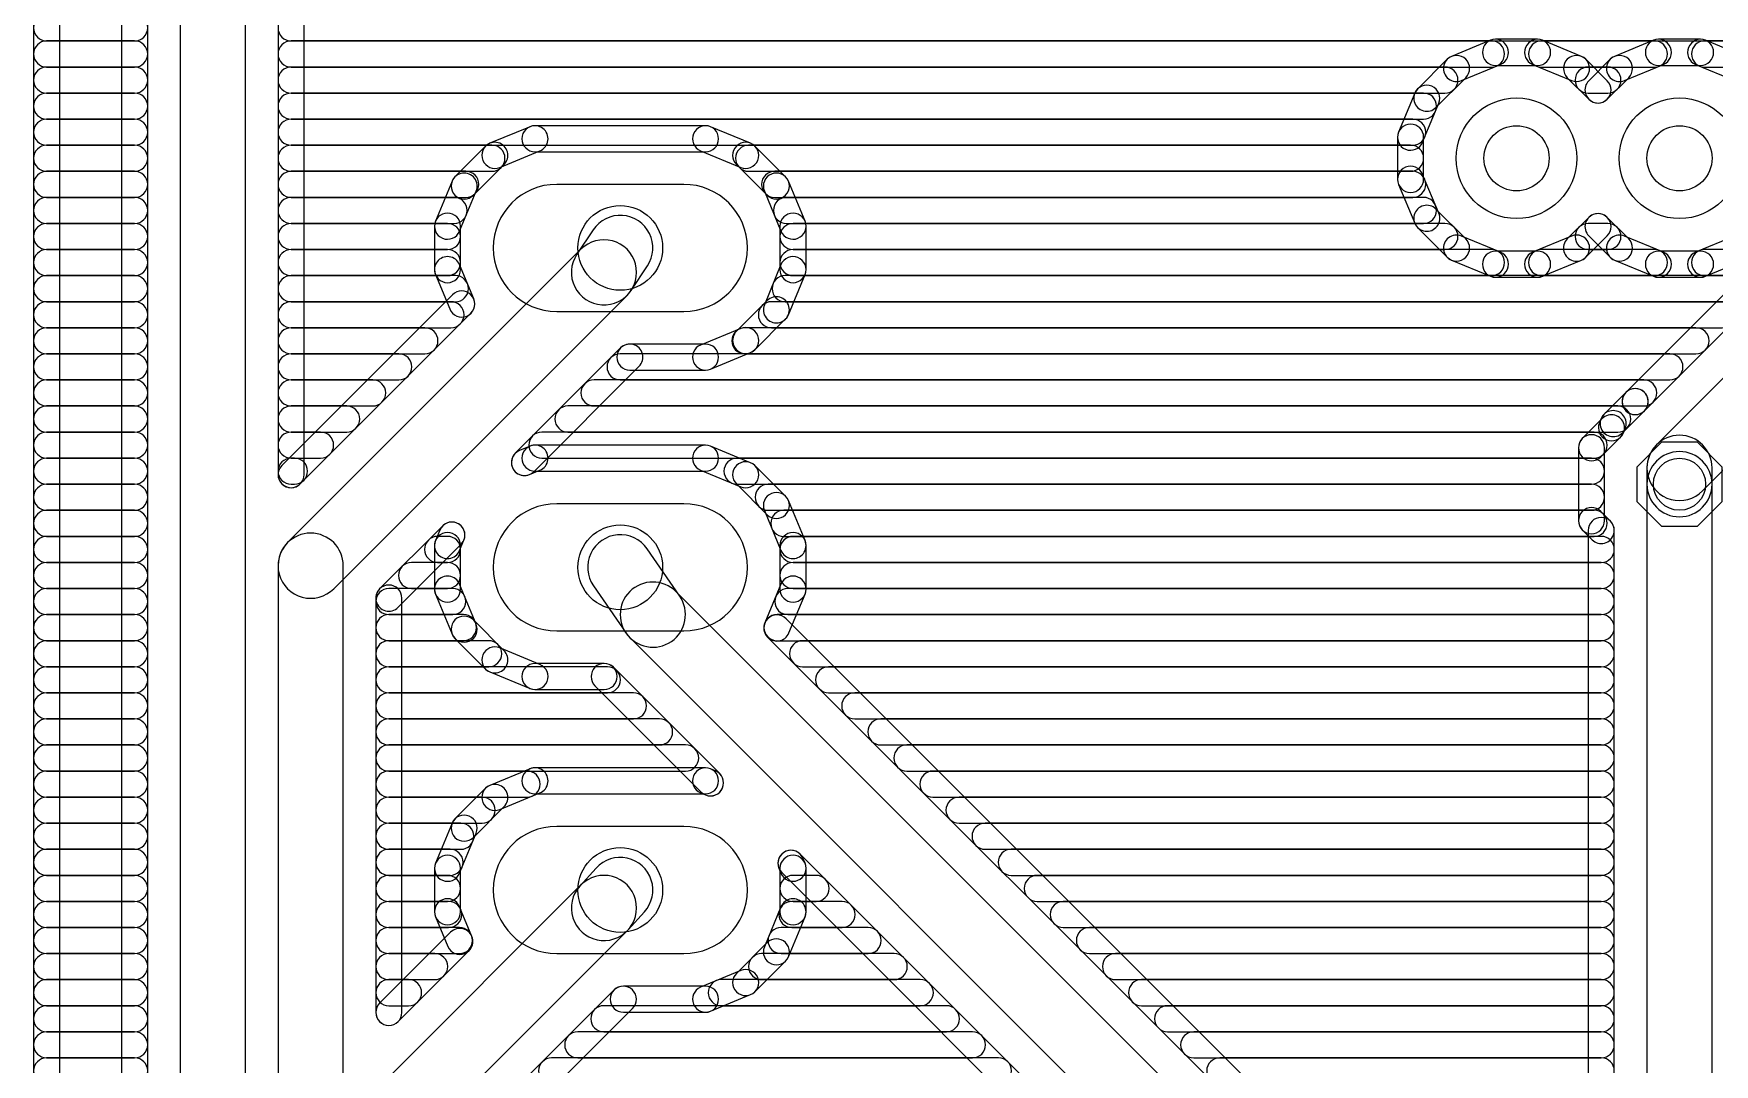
# Model space of a CAD drawing. Extents: x 1 to 104, y 1 to 79.
# Drawn here: x 1.02 to 27.21, y 26.52 to 42.58 of the extents above; entities that cross this region are included whole.
import ezdxf

# ---------------------------------------------------------------- set-up
doc = ezdxf.new("R2010")
doc.units = 0
for name, color, linetype in [('16', 174, 'CONTINUOUS'), ('17', 94, 'CONTINUOUS'), ('44', 250, 'CONTINUOUS')]:
    doc.layers.add(name, color=color, linetype=linetype)

# ---------------------------------------------------------------- blocks, each defined once
blk = doc.blocks.new('OCTAGONP')
blk.add_lwpolyline([(-0.5, -0.2071), (-0.5, 0.2071), (-0.2071, 0.5), (0.2071, 0.5), (0.5, 0.2071), (0.5, -0.2071), (0.2071, -0.5), (-0.2071, -0.5)], close=True)
blk = doc.blocks.new('ROUNDP')
blk.add_circle((0, 0), 0.5)
blk = doc.blocks.new('LONGP100')
blk.add_lwpolyline([(-0.5, -0.5), (0.5, -0.5, 1), (0.5, 0.5), (-0.5, 0.5, 1)], format="xyb", close=True)

msp = doc.modelspace()

# ---------------------------------------------------------------- linework, layer by layer
at = {"layer": '16'}
for points in [[(1.4224, 1.2192), (1.4224, 78.7808, 1), (1.016, 78.7808), (1.016, 1.2192, 1)], [(2.3876, 68.8225), (2.3876, 18.0455, 1), (2.794, 18.0455), (2.794, 68.8225, 1)], [(3.302, 68.58), (3.302, 18.288, 1), (4.318, 18.288), (4.318, 68.58, 1)], [(5.2324, 35.7094), (5.2324, 68.075, 1), (4.826, 68.075), (4.826, 35.7094, 1)], [(37.4991, 48.6547), (25.8357, 36.9913, 1), (26.1231, 36.7039), (37.7865, 48.3673, 1)], [(27.0292, 35.4548), (39.2212, 47.6468, 1), (38.5028, 48.3652), (26.3108, 36.1732, 1)], [(1.2192, 42.4688), (2.5908, 42.4688, 1), (2.5908, 42.8752), (1.2192, 42.8752, 1)], [(5.0292, 42.4688), (31.8038, 42.4688, 1), (31.8038, 42.8752), (5.0292, 42.8752, 1)], [(1.2192, 42.0624), (2.5908, 42.0624, 1), (2.5908, 42.4688), (1.2192, 42.4688, 1)], [(5.0292, 42.0624), (23.7403, 42.0624, 1), (23.7403, 42.4688), (5.0292, 42.4688, 1)], [(23.7238, 42.4787), (23.117, 42.2274, 1), (23.2725, 41.8519), (23.8794, 42.1033, 1)], [(24.4584, 42.4942), (23.8016, 42.4942, 1), (23.8016, 42.0878), (24.4584, 42.0878, 1)], [(25.143, 42.2274), (24.5362, 42.4787, 1), (24.3806, 42.1033), (24.9875, 41.8519, 1)], [(24.5197, 42.0624), (26.2803, 42.0624, 1), (26.2803, 42.4688), (24.5197, 42.4688, 1)], [(26.2638, 42.4787), (25.657, 42.2274, 1), (25.8125, 41.8519), (26.4194, 42.1033, 1)], [(26.9984, 42.4942), (26.3416, 42.4942, 1), (26.3416, 42.0878), (26.9984, 42.0878, 1)], [(27.683, 42.2274), (27.0762, 42.4787, 1), (26.9206, 42.1033), (27.5275, 41.8519, 1)], [(27.0597, 42.0624), (31.3974, 42.0624, 1), (31.3974, 42.4688), (27.0597, 42.4688, 1)], [(23.0511, 42.1833), (22.5867, 41.7189, 1), (22.874, 41.4315), (23.3385, 41.896, 1)], [(25.5437, 41.8485), (25.2089, 42.1833, 1), (24.9215, 41.896), (25.2563, 41.5612, 1)], [(25.5911, 42.1833), (25.2563, 41.8485, 1), (25.5437, 41.5612), (25.8785, 41.896, 1)], [(1.2192, 41.656), (2.5908, 41.656, 1), (2.5908, 42.0624), (1.2192, 42.0624, 1)], [(5.0292, 41.656), (23.0143, 41.656, 1), (23.0143, 42.0624), (5.0292, 42.0624, 1)], [(25.2457, 41.656), (25.5543, 41.656, 1), (25.5543, 42.0624), (25.2457, 42.0624, 1)], [(1.2192, 41.2496), (2.5908, 41.2496, 1), (2.5908, 41.656), (1.2192, 41.656, 1)], [(5.0292, 41.2496), (22.6796, 41.2496, 1), (22.6796, 41.656), (5.0292, 41.656, 1)], [(22.5426, 41.653), (22.2913, 41.0462, 1), (22.6667, 40.8906), (22.9181, 41.4975, 1)], [(1.2192, 40.8432), (2.5908, 40.8432, 1), (2.5908, 41.2496), (1.2192, 41.2496, 1)], [(5.0292, 40.8432), (22.5113, 40.8432, 1), (22.5113, 41.2496), (5.0292, 41.2496, 1)], [(8.7531, 41.1325), (8.1276, 40.8734, 1), (8.2832, 40.498), (8.9086, 40.7571, 1)], [(11.4891, 41.148), (8.8309, 41.148, 1), (8.8309, 40.7416), (11.4891, 40.7416, 1)], [(12.1924, 40.8734), (11.5669, 41.1325, 1), (11.4113, 40.7571), (12.0368, 40.498, 1)], [(22.2758, 40.9684), (22.2758, 40.3116, 1), (22.6822, 40.3116), (22.6822, 40.9684, 1)], [(8.0617, 40.8294), (7.583, 40.3507, 1), (7.8704, 40.0633), (8.3491, 40.542, 1)], [(12.737, 40.3507), (12.2583, 40.8294, 1), (11.9709, 40.542), (12.4496, 40.0633, 1)], [(1.2192, 40.4368), (2.5908, 40.4368, 1), (2.5908, 40.8432), (1.2192, 40.8432, 1)], [(5.0292, 40.4368), (8.1597, 40.4368, 1), (8.1597, 40.8432), (5.0292, 40.8432, 1)], [(12.1603, 40.4368), (22.479, 40.4368, 1), (22.479, 40.8432), (12.1603, 40.8432, 1)], [(1.2192, 40.0304), (2.5908, 40.0304, 1), (2.5908, 40.4368), (1.2192, 40.4368, 1)], [(5.0292, 40.0304), (7.7533, 40.0304, 1), (7.7533, 40.4368), (5.0292, 40.4368, 1)], [(7.539, 40.2848), (7.2799, 39.6593, 1), (7.6553, 39.5037), (7.9144, 40.1292, 1)], [(12.5667, 40.0304), (22.5113, 40.0304, 1), (22.5113, 40.4368), (12.5667, 40.4368, 1)], [(13.0401, 39.6593), (12.781, 40.2848, 1), (12.4056, 40.1292), (12.6647, 39.5037, 1)], [(22.2913, 40.2338), (22.5426, 39.627, 1), (22.9181, 39.7825), (22.6667, 40.3894, 1)], [(1.2192, 39.624), (2.5908, 39.624, 1), (2.5908, 40.0304), (1.2192, 40.0304, 1)], [(5.0292, 39.624), (7.5694, 39.624, 1), (7.5694, 40.0304), (5.0292, 40.0304, 1)], [(12.7506, 39.624), (22.6796, 39.624, 1), (22.6796, 40.0304), (12.7506, 40.0304, 1)], [(22.5867, 39.5611), (23.0511, 39.0967, 1), (23.3385, 39.384), (22.874, 39.8485, 1)], [(1.2192, 39.2176), (2.5908, 39.2176, 1), (2.5908, 39.624), (1.2192, 39.624, 1)], [(5.0292, 39.2176), (7.4676, 39.2176, 1), (7.4676, 39.624), (5.0292, 39.624, 1)], [(7.2644, 39.5815), (7.2644, 38.9045, 1), (7.6708, 38.9045), (7.6708, 39.5815, 1)], [(10.3287, 38.5802), (10.5827, 38.9612, 1), (9.7373, 39.5248), (9.4833, 39.1438, 1)], [(13.0556, 38.9045), (13.0556, 39.5815, 1), (12.6492, 39.5815), (12.6492, 38.9045, 1)], [(12.8524, 39.2176), (23.0143, 39.2176, 1), (23.0143, 39.624), (12.8524, 39.624, 1)], [(25.2089, 39.0967), (25.5437, 39.4315, 1), (25.2563, 39.7188), (24.9215, 39.384, 1)], [(25.2457, 39.2176), (25.5543, 39.2176, 1), (25.5543, 39.624), (25.2457, 39.624, 1)], [(25.2563, 39.4315), (25.5911, 39.0967, 1), (25.8785, 39.384), (25.5437, 39.7188, 1)], [(9.5468, 39.2212), (4.9748, 34.6492, 1), (5.6932, 33.9308), (10.2652, 38.5028, 1)], [(23.117, 39.0526), (23.7238, 38.8013, 1), (23.8794, 39.1767), (23.2725, 39.4281, 1)], [(24.5362, 38.8013), (25.143, 39.0526, 1), (24.9875, 39.4281), (24.3806, 39.1767, 1)], [(25.657, 39.0526), (26.2638, 38.8013, 1), (26.4194, 39.1767), (25.8125, 39.4281, 1)], [(27.0762, 38.8013), (27.683, 39.0526, 1), (27.5275, 39.4281), (26.9206, 39.1767, 1)], [(1.2192, 38.8112), (2.5908, 38.8112, 1), (2.5908, 39.2176), (1.2192, 39.2176, 1)], [(5.0292, 38.8112), (7.4676, 38.8112, 1), (7.4676, 39.2176), (5.0292, 39.2176, 1)], [(7.2799, 38.8267), (7.5015, 38.2917, 1), (7.877, 38.4472), (7.6553, 38.9822, 1)], [(12.781, 38.2012), (13.0401, 38.8267, 1), (12.6647, 38.9822), (12.4056, 38.3568, 1)], [(12.8524, 38.8112), (23.7403, 38.8112, 1), (23.7403, 39.2176), (12.8524, 39.2176, 1)], [(23.8016, 38.7858), (24.4584, 38.7858, 1), (24.4584, 39.1922), (23.8016, 39.1922, 1)], [(24.5197, 38.8112), (26.2803, 38.8112, 1), (26.2803, 39.2176), (24.5197, 39.2176, 1)], [(26.3416, 38.7858), (26.9984, 38.7858, 1), (26.9984, 39.1922), (26.3416, 39.1922, 1)], [(27.0597, 38.8112), (28.1462, 38.8112, 1), (28.1462, 39.2176), (27.0597, 39.2176, 1)], [(1.2192, 38.4048), (2.5908, 38.4048, 1), (2.5908, 38.8112), (1.2192, 38.8112, 1)], [(5.0292, 38.4048), (7.5904, 38.4048, 1), (7.5904, 38.8112), (5.0292, 38.8112, 1)], [(12.7296, 38.4048), (27.7398, 38.4048, 1), (27.7398, 38.8112), (12.7296, 38.8112, 1)], [(7.5455, 38.5131), (4.8855, 35.8531, 1), (5.1729, 35.5657), (7.8329, 38.2258, 1)], [(1.2192, 37.9984), (2.5908, 37.9984, 1), (2.5908, 38.4048), (1.2192, 38.4048, 1)], [(5.0292, 37.9984), (7.5214, 37.9984, 1), (7.5214, 38.4048), (5.0292, 38.4048, 1)], [(12.2583, 37.6566), (12.737, 38.1353, 1), (12.4496, 38.4227), (11.9709, 37.944, 1)], [(12.5159, 37.9984), (27.3334, 37.9984, 1), (27.3334, 38.4048), (12.5159, 38.4048, 1)], [(1.2192, 37.592), (2.5908, 37.592, 1), (2.5908, 37.9984), (1.2192, 37.9984, 1)], [(5.0292, 37.592), (7.115, 37.592, 1), (7.115, 37.9984), (5.0292, 37.9984, 1)], [(11.5669, 37.3535), (12.1924, 37.6126, 1), (12.0368, 37.988), (11.4113, 37.7289, 1)], [(12.1023, 37.592), (26.927, 37.592, 1), (26.927, 37.9984), (12.1023, 37.9984, 1)], [(8.8102, 35.7546), (10.4531, 37.3975, 1), (10.1657, 37.6849), (8.5228, 36.042, 1)], [(10.3094, 37.338), (11.4891, 37.338, 1), (11.4891, 37.7444), (10.3094, 37.7444, 1)], [(1.2192, 37.1856), (2.5908, 37.1856, 1), (2.5908, 37.592), (1.2192, 37.592, 1)], [(5.0292, 37.1856), (6.7086, 37.1856, 1), (6.7086, 37.592), (5.0292, 37.592, 1)], [(10.157, 37.1856), (26.5206, 37.1856, 1), (26.5206, 37.592), (10.157, 37.592, 1)], [(1.2192, 36.7792), (2.5908, 36.7792, 1), (2.5908, 37.1856), (1.2192, 37.1856, 1)], [(5.0292, 36.7792), (6.3022, 36.7792, 1), (6.3022, 37.1856), (5.0292, 37.1856, 1)], [(9.7506, 36.7792), (26.1142, 36.7792, 1), (26.1142, 37.1856), (9.7506, 37.1856, 1)], [(25.8357, 36.9913), (25.4927, 36.6483, 1), (25.7801, 36.3609), (26.1231, 36.7039, 1)], [(25.9794, 37.0508), (25.9794, 37.0508, 1), (25.9794, 36.6444), (25.9794, 36.6444, 1)], [(1.2192, 36.3728), (2.5908, 36.3728, 1), (2.5908, 36.7792), (1.2192, 36.7792, 1)], [(5.0292, 36.3728), (5.8958, 36.3728, 1), (5.8958, 36.7792), (5.0292, 36.7792, 1)], [(9.3442, 36.3728), (25.7078, 36.3728, 1), (25.7078, 36.7792), (9.3442, 36.7792, 1)], [(25.4487, 36.5824), (25.4215, 36.5167, 1), (25.7969, 36.3612), (25.8241, 36.4269, 1)], [(25.4655, 36.5826), (25.1547, 36.2718, 1), (25.4421, 35.9844), (25.7529, 36.2953, 1)], [(1.2192, 35.9664), (2.5908, 35.9664, 1), (2.5908, 36.3728), (1.2192, 36.3728, 1)], [(5.0292, 35.9664), (5.4894, 35.9664, 1), (5.4894, 36.3728), (5.0292, 36.3728, 1)], [(8.7531, 36.1541), (8.5888, 36.086, 1), (8.7443, 35.7106), (8.9086, 35.7787, 1)], [(11.4891, 36.1696), (8.8309, 36.1696, 1), (8.8309, 35.7632), (11.4891, 35.7632, 1)], [(8.9378, 35.9664), (25.3399, 35.9664, 1), (25.3399, 36.3728), (8.9378, 36.3728, 1)], [(12.1924, 35.895), (11.5669, 36.1541, 1), (11.4113, 35.7787), (12.0368, 35.5196, 1)], [(25.0952, 36.1281), (25.0952, 34.9919, 1), (25.5016, 34.9919), (25.5016, 36.1281, 1)], [(26.162, 35.814), (26.162, 35.56, 1), (27.178, 35.56), (27.178, 35.814, 1)], [(1.2192, 35.56), (2.5908, 35.56, 1), (2.5908, 35.9664), (1.2192, 35.9664, 1)], [(5.0292, 35.56), (5.083, 35.56, 1), (5.083, 35.9664), (5.0292, 35.9664, 1)], [(11.9797, 35.56), (25.2984, 35.56, 1), (25.2984, 35.9664), (11.9797, 35.9664, 1)], [(12.737, 35.3723), (12.2583, 35.851, 1), (11.9709, 35.5636), (12.4496, 35.0849, 1)], [(27.178, 22.098), (27.178, 35.56, 1), (26.162, 35.56), (26.162, 22.098, 1)], [(1.2192, 35.1536), (2.5908, 35.1536, 1), (2.5908, 35.56), (1.2192, 35.56, 1)], [(12.4651, 35.1536), (25.2984, 35.1536, 1), (25.2984, 35.56), (12.4651, 35.56, 1)], [(13.0401, 34.6809), (12.781, 35.3064, 1), (12.4056, 35.1508), (12.6647, 34.5253, 1)], [(1.2192, 34.7472), (2.5908, 34.7472, 1), (2.5908, 35.1536), (1.2192, 35.1536, 1)], [(12.7085, 34.7472), (25.3399, 34.7472, 1), (25.3399, 35.1536), (12.7085, 35.1536, 1)], [(25.1547, 34.8482), (25.3071, 34.6958, 1), (25.5945, 34.9831), (25.4421, 35.1355, 1)], [(6.6969, 33.6413), (7.6794, 34.6238, 1), (7.392, 34.9112), (6.4095, 33.9287, 1)], [(7.348, 34.8452), (7.2799, 34.6809, 1), (7.6553, 34.5253), (7.7234, 34.6897, 1)], [(25.2476, 34.8395), (25.2476, 22.603, 1), (25.654, 22.603), (25.654, 34.8395, 1)], [(1.2192, 34.3408), (2.5908, 34.3408, 1), (2.5908, 34.7472), (1.2192, 34.7472, 1)], [(4.826, 34.29), (4.826, 22.86, 1), (5.842, 22.86), (5.842, 34.29, 1)], [(7.3122, 34.3408), (7.4676, 34.3408, 1), (7.4676, 34.7472), (7.3122, 34.7472, 1)], [(7.2644, 34.6031), (7.2644, 33.9261, 1), (7.6708, 33.9261), (7.6708, 34.6031, 1)], [(11.0862, 33.8164), (10.5782, 34.553, 1), (9.7418, 33.9762), (10.2498, 33.2396, 1)], [(13.0556, 33.9261), (13.0556, 34.6031, 1), (12.6492, 34.6031), (12.6492, 33.9261, 1)], [(12.8524, 34.3408), (25.4508, 34.3408, 1), (25.4508, 34.7472), (12.8524, 34.7472, 1)], [(1.2192, 33.9344), (2.5908, 33.9344, 1), (2.5908, 34.3408), (1.2192, 34.3408, 1)], [(6.9058, 33.9344), (7.4676, 33.9344, 1), (7.4676, 34.3408), (6.9058, 34.3408, 1)], [(12.8524, 33.9344), (25.4508, 33.9344, 1), (25.4508, 34.3408), (12.8524, 34.3408, 1)], [(7.2799, 33.8483), (7.539, 33.2228, 1), (7.9144, 33.3784), (7.6553, 34.0038, 1)], [(12.7887, 33.2414), (13.0401, 33.8483, 1), (12.6647, 34.0038), (12.4133, 33.397, 1)], [(1.2192, 33.528), (2.5908, 33.528, 1), (2.5908, 33.9344), (1.2192, 33.9344, 1)], [(6.7564, 27.3274), (6.7564, 33.785, 1), (6.35, 33.785), (6.35, 27.3274, 1)], [(6.5532, 33.528), (7.5483, 33.528, 1), (7.5483, 33.9344), (6.5532, 33.9344, 1)], [(10.3088, 33.1688), (18.6908, 24.7868, 1), (19.4092, 25.5052), (11.0272, 33.8872, 1)], [(12.7717, 33.528), (25.4508, 33.528, 1), (25.4508, 33.9344), (12.7717, 33.9344, 1)], [(1.2192, 33.1216), (2.5908, 33.1216, 1), (2.5908, 33.528), (1.2192, 33.528, 1)], [(6.5532, 33.1216), (7.7167, 33.1216, 1), (7.7167, 33.528), (6.5532, 33.528, 1)], [(7.583, 33.1569), (8.0617, 32.6782, 1), (8.3491, 32.9656), (7.8704, 33.4443, 1)], [(20.2273, 25.9803), (12.7447, 33.4629, 1), (12.4573, 33.1755), (19.9399, 25.6929, 1)], [(12.6033, 33.1216), (25.4508, 33.1216, 1), (25.4508, 33.528), (12.6033, 33.528, 1)], [(1.2192, 32.7152), (2.5908, 32.7152, 1), (2.5908, 33.1216), (1.2192, 33.1216, 1)], [(6.5532, 32.7152), (8.1089, 32.7152, 1), (8.1089, 33.1216), (6.5532, 33.1216, 1)], [(8.1276, 32.6342), (8.7531, 32.3751, 1), (8.9086, 32.7505), (8.2832, 33.0096, 1)], [(13.0018, 32.7152), (25.4508, 32.7152, 1), (25.4508, 33.1216), (13.0018, 33.1216, 1)], [(8.8309, 32.3596), (9.909, 32.3596, 1), (9.909, 32.766), (8.8309, 32.766, 1)], [(9.7653, 32.4191), (11.4231, 30.7613, 1), (11.7104, 31.0487), (10.0527, 32.7065, 1)], [(1.2192, 32.3088), (2.5908, 32.3088, 1), (2.5908, 32.7152), (1.2192, 32.7152, 1)], [(6.5532, 32.3088), (9.9598, 32.3088, 1), (9.9598, 32.7152), (6.5532, 32.7152, 1)], [(13.4082, 32.3088), (25.4508, 32.3088, 1), (25.4508, 32.7152), (13.4082, 32.7152, 1)], [(1.2192, 31.9024), (2.5908, 31.9024, 1), (2.5908, 32.3088), (1.2192, 32.3088, 1)], [(6.5532, 31.9024), (10.3662, 31.9024, 1), (10.3662, 32.3088), (6.5532, 32.3088, 1)], [(13.8146, 31.9024), (25.4508, 31.9024, 1), (25.4508, 32.3088), (13.8146, 32.3088, 1)], [(1.2192, 31.496), (2.5908, 31.496, 1), (2.5908, 31.9024), (1.2192, 31.9024, 1)], [(6.5532, 31.496), (10.7726, 31.496, 1), (10.7726, 31.9024), (6.5532, 31.9024, 1)], [(14.221, 31.496), (25.4508, 31.496, 1), (25.4508, 31.9024), (14.221, 31.9024, 1)], [(1.2192, 31.0896), (2.5908, 31.0896, 1), (2.5908, 31.496), (1.2192, 31.496, 1)], [(6.5532, 31.0896), (11.179, 31.0896, 1), (11.179, 31.496), (6.5532, 31.496, 1)], [(14.6274, 31.0896), (25.4508, 31.0896, 1), (25.4508, 31.496), (14.6274, 31.496, 1)], [(1.2192, 30.6832), (2.5908, 30.6832, 1), (2.5908, 31.0896), (1.2192, 31.0896, 1)], [(6.5532, 30.6832), (8.7083, 30.6832, 1), (8.7083, 31.0896), (6.5532, 31.0896, 1)], [(8.7531, 31.1249), (8.1276, 30.8658, 1), (8.2832, 30.4904), (8.9086, 30.7495, 1)], [(11.4891, 31.1404), (8.8309, 31.1404, 1), (8.8309, 30.734), (11.4891, 30.734, 1)], [(11.6445, 31.0928), (11.5669, 31.1249, 1), (11.4113, 30.7495), (11.489, 30.7173, 1)], [(15.0338, 30.6832), (25.4508, 30.6832, 1), (25.4508, 31.0896), (15.0338, 31.0896, 1)], [(1.2192, 30.2768), (2.5908, 30.2768, 1), (2.5908, 30.6832), (1.2192, 30.6832, 1)], [(6.5532, 30.2768), (8.0073, 30.2768, 1), (8.0073, 30.6832), (6.5532, 30.6832, 1)], [(8.0617, 30.8218), (7.583, 30.3431, 1), (7.8704, 30.0557), (8.3491, 30.5344, 1)], [(15.4402, 30.2768), (25.4508, 30.2768, 1), (25.4508, 30.6832), (15.4402, 30.6832, 1)], [(7.539, 30.2772), (7.2799, 29.6517, 1), (7.6553, 29.4961), (7.9144, 30.1216, 1)], [(1.2192, 29.8704), (2.5908, 29.8704, 1), (2.5908, 30.2768), (1.2192, 30.2768, 1)], [(6.5532, 29.8704), (7.6746, 29.8704, 1), (7.6746, 30.2768), (6.5532, 30.2768, 1)], [(15.8466, 29.8704), (25.4508, 29.8704, 1), (25.4508, 30.2768), (15.8466, 30.2768, 1)], [(1.2192, 29.464), (2.5908, 29.464, 1), (2.5908, 29.8704), (1.2192, 29.8704, 1)], [(6.5532, 29.464), (7.5062, 29.464, 1), (7.5062, 29.8704), (6.5532, 29.8704, 1)], [(16.253, 29.464), (25.4508, 29.464, 1), (25.4508, 29.8704), (16.253, 29.8704, 1)], [(7.2644, 29.5739), (7.2644, 28.8969, 1), (7.6708, 28.8969), (7.6708, 29.5739, 1)], [(10.2819, 28.6143), (10.5359, 28.8937, 1), (9.7841, 29.5771), (9.5301, 29.2977, 1)], [(13.0401, 29.6517), (13.008, 29.7293, 1), (12.6325, 29.5738), (12.6647, 29.4961, 1)], [(12.6765, 29.5079), (17.6871, 24.4973, 1), (17.9745, 24.7847), (12.9639, 29.7952, 1)], [(13.0556, 28.8969), (13.0556, 29.5739, 1), (12.6492, 29.5739), (12.6492, 28.8969, 1)], [(1.2192, 29.0576), (2.5908, 29.0576, 1), (2.5908, 29.464), (1.2192, 29.464, 1)], [(9.5468, 29.3152), (6.4988, 26.2672, 1), (7.2172, 25.5488), (10.2652, 28.5968, 1)], [(6.5532, 29.0576), (7.4676, 29.0576, 1), (7.4676, 29.464), (6.5532, 29.464, 1)], [(12.8524, 29.0576), (13.211, 29.0576, 1), (13.211, 29.464), (12.8524, 29.464, 1)], [(16.6594, 29.0576), (25.4508, 29.0576, 1), (25.4508, 29.464), (16.6594, 29.464, 1)], [(7.2799, 28.8191), (7.4717, 28.3559, 1), (7.8472, 28.5114), (7.6553, 28.9746, 1)], [(12.781, 28.1936), (13.0401, 28.8191, 1), (12.6647, 28.9746), (12.4056, 28.3492, 1)], [(1.2192, 28.6512), (2.5908, 28.6512, 1), (2.5908, 29.0576), (1.2192, 29.0576, 1)], [(6.5532, 28.6512), (7.4852, 28.6512, 1), (7.4852, 29.0576), (6.5532, 29.0576, 1)], [(12.8348, 28.6512), (13.6174, 28.6512, 1), (13.6174, 29.0576), (12.8348, 29.0576, 1)], [(17.0658, 28.6512), (25.4508, 28.6512, 1), (25.4508, 29.0576), (17.0658, 29.0576, 1)], [(1.2192, 28.2448), (2.5908, 28.2448, 1), (2.5908, 28.6512), (1.2192, 28.6512, 1)], [(6.5532, 28.2448), (7.6535, 28.2448, 1), (7.6535, 28.6512), (6.5532, 28.6512, 1)], [(7.5158, 28.5774), (6.4095, 27.4711, 1), (6.6969, 27.1837), (7.8032, 28.29, 1)], [(12.6665, 28.2448), (14.0238, 28.2448, 1), (14.0238, 28.6512), (12.6665, 28.6512, 1)], [(17.4722, 28.2448), (25.4508, 28.2448, 1), (25.4508, 28.6512), (17.4722, 28.6512, 1)], [(12.2583, 27.649), (12.737, 28.1277, 1), (12.4496, 28.4151), (11.9709, 27.9364, 1)], [(1.2192, 27.8384), (2.5908, 27.8384, 1), (2.5908, 28.2448), (1.2192, 28.2448, 1)], [(6.5532, 27.8384), (7.2674, 27.8384, 1), (7.2674, 28.2448), (6.5532, 28.2448, 1)], [(12.3635, 27.8384), (14.4302, 27.8384, 1), (14.4302, 28.2448), (12.3635, 28.2448, 1)], [(17.8786, 27.8384), (25.4508, 27.8384, 1), (25.4508, 28.2448), (17.8786, 28.2448, 1)], [(1.2192, 27.432), (2.5908, 27.432, 1), (2.5908, 27.8384), (1.2192, 27.8384, 1)], [(6.5532, 27.432), (6.861, 27.432, 1), (6.861, 27.8384), (6.5532, 27.8384, 1)], [(11.5669, 27.3459), (12.1924, 27.605, 1), (12.0368, 27.9804), (11.4113, 27.7213, 1)], [(11.7344, 27.432), (14.8366, 27.432, 1), (14.8366, 27.8384), (11.7344, 27.8384, 1)], [(18.285, 27.432), (25.4508, 27.432, 1), (25.4508, 27.8384), (18.285, 27.8384, 1)], [(8.6368, 25.6752), (10.3515, 27.3899, 1), (10.0641, 27.6773), (8.3494, 25.9625, 1)], [(10.2078, 27.3304), (11.4891, 27.3304, 1), (11.4891, 27.7368), (10.2078, 27.7368, 1)], [(1.2192, 27.0256), (2.5908, 27.0256, 1), (2.5908, 27.432), (1.2192, 27.432, 1)], [(9.903, 27.0256), (15.243, 27.0256, 1), (15.243, 27.432), (9.903, 27.432, 1)], [(18.6914, 27.0256), (25.4508, 27.0256, 1), (25.4508, 27.432), (18.6914, 27.432, 1)], [(1.2192, 26.6192), (2.5908, 26.6192, 1), (2.5908, 27.0256), (1.2192, 27.0256, 1)], [(9.4966, 26.6192), (15.6494, 26.6192, 1), (15.6494, 27.0256), (9.4966, 27.0256, 1)], [(19.0978, 26.6192), (25.4508, 26.6192, 1), (25.4508, 27.0256), (19.0978, 27.0256, 1)], [(1.2192, 26.2128), (2.5908, 26.2128, 1), (2.5908, 26.6192), (1.2192, 26.6192, 1)], [(9.0902, 26.2128), (16.0558, 26.2128, 1), (16.0558, 26.6192), (9.0902, 26.6192, 1)], [(19.5042, 26.2128), (25.4508, 26.2128, 1), (25.4508, 26.6192), (19.5042, 26.6192, 1)]]:
    msp.add_lwpolyline(points, format="xyb", close=True, dxfattribs=at)
at = {"layer": '44'}
for centre, radius in [((24.13, 40.64), 0.508), ((26.67, 40.64), 0.508), ((10.16, 39.243), 0.6604), ((26.67, 35.56), 0.4064), ((10.16, 34.2646), 0.6604), ((10.16, 29.2354), 0.6604)]:
    msp.add_circle(centre, radius, dxfattribs=at)

# ---------------------------------------------------------------- block references
at = {"layer": '17'}
for name, p, xscale, yscale in [('ROUNDP', (24.13, 40.64), 1.8796, 1.8796), ('ROUNDP', (26.67, 40.64), 1.8796, 1.8796), ('LONGP100', (10.16, 39.243), 1.9812, 1.9812), ('OCTAGONP', (26.67, 35.56), 1.3208, 1.3208), ('LONGP100', (10.16, 34.2646), 1.9812, 1.9812), ('LONGP100', (10.16, 29.2354), 1.9812, 1.9812)]:
    msp.add_blockref(name, p, dxfattribs=dict(at, xscale=xscale, yscale=yscale))

doc.saveas('drawing.dxf')
